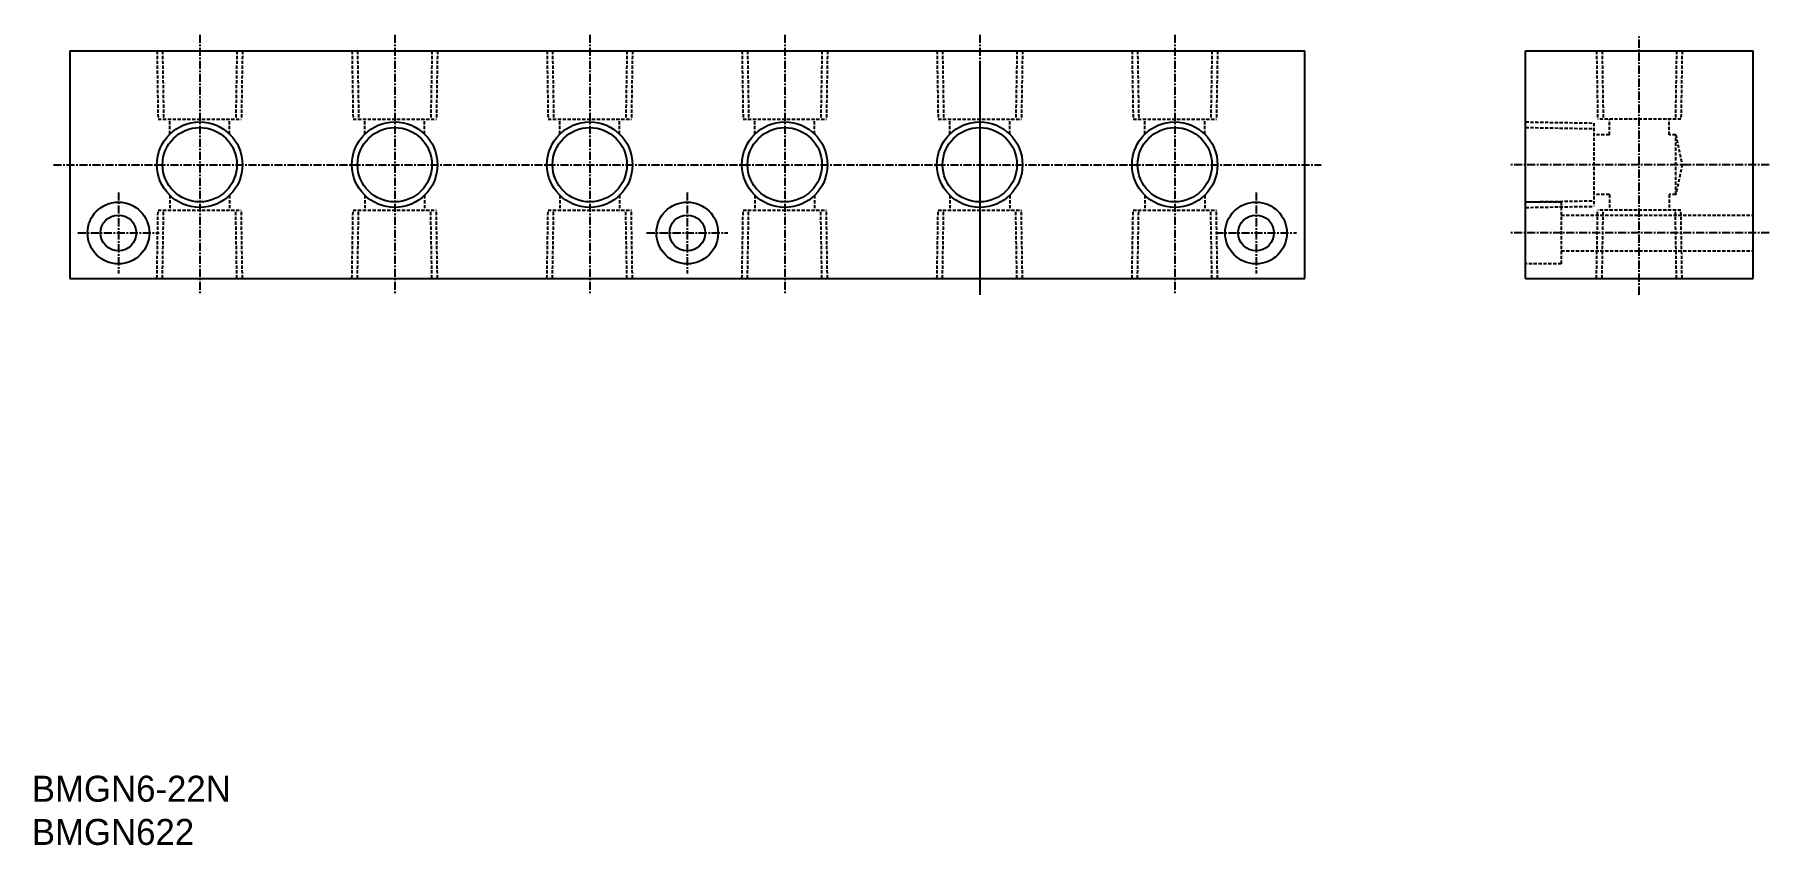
# Model space of a CAD drawing. Extents: x 3922 to 4188, y 12996 to 13121.
import ezdxf

# ---------------------------------------------------------------- set-up
doc = ezdxf.new("R2010")
doc.units = 0
doc.linetypes.add('CENTER', pattern=[2, 1.25, -0.25, 0.25, -0.25])
doc.linetypes.add('DASHED', pattern=[0.75, 0.5, -0.25])
doc.layers.get('0').update_dxf_attribs({"linetype": 'CONTINUOUS'})
doc.layers.add('CENTER', color=1, linetype='CENTER')

msp = doc.modelspace()

# ---------------------------------------------------------------- linework, layer by layer
at = {"color": 7, "linetype": 'CONTINUOUS'}
for p, q in [((3926.92, 13118.67), (4116.92, 13118.67)), ((3926.92, 13118.67), (3926.92, 13083.67)), ((4116.92, 13083.67), (4116.92, 13118.67)), ((4150.88, 13083.67), (4150.88, 13118.67)), ((4150.88, 13118.67), (4185.88, 13118.67)), ((4185.88, 13083.67), (4185.88, 13118.67)), ((3926.92, 13083.67), (4116.92, 13083.67)), ((4150.88, 13083.67), (4185.88, 13083.67))]:
    msp.add_line(p, q, dxfattribs=at)
at = {"color": 3, "linetype": 'DASHED'}
for p, q in [((3940.34, 13118.67), (3940.51, 13108.17)), ((3941.19, 13118.67), (3941.37, 13108.17)), ((3952.64, 13118.67), (3952.46, 13108.17)), ((3953.49, 13118.67), (3953.32, 13108.17)), ((3970.34, 13118.67), (3970.51, 13108.17)), ((3970.34, 13118.67), (3970.51, 13108.17)), ((3970.34, 13118.67), (3970.51, 13108.17)), ((3971.19, 13118.67), (3971.37, 13108.17)), ((3971.19, 13118.67), (3971.37, 13108.17)), ((3971.19, 13118.67), (3971.37, 13108.17)), ((3982.64, 13118.67), (3982.46, 13108.17)), ((3982.64, 13118.67), (3982.46, 13108.17)), ((3982.64, 13118.67), (3982.46, 13108.17)), ((3983.49, 13118.67), (3983.32, 13108.17)), ((3983.49, 13118.67), (3983.32, 13108.17)), ((3983.49, 13118.67), (3983.32, 13108.17)), ((4000.34, 13118.67), (4000.51, 13108.17)), ((4000.34, 13118.67), (4000.51, 13108.17)), ((4000.34, 13118.67), (4000.51, 13108.17)), ((4001.19, 13118.67), (4001.37, 13108.17)), ((4001.19, 13118.67), (4001.37, 13108.17)), ((4001.19, 13118.67), (4001.37, 13108.17)), ((4012.64, 13118.67), (4012.46, 13108.17)), ((4012.64, 13118.67), (4012.46, 13108.17)), ((4012.64, 13118.67), (4012.46, 13108.17)), ((4013.49, 13118.67), (4013.32, 13108.17)), ((4013.49, 13118.67), (4013.32, 13108.17)), ((4013.49, 13118.67), (4013.32, 13108.17)), ((4030.34, 13118.67), (4030.51, 13108.17)), ((4030.34, 13118.67), (4030.51, 13108.17)), ((4030.34, 13118.67), (4030.51, 13108.17)), ((4031.19, 13118.67), (4031.37, 13108.17)), ((4031.19, 13118.67), (4031.37, 13108.17)), ((4031.19, 13118.67), (4031.37, 13108.17)), ((4042.64, 13118.67), (4042.46, 13108.17)), ((4042.64, 13118.67), (4042.46, 13108.17)), ((4042.64, 13118.67), (4042.46, 13108.17)), ((4043.49, 13118.67), (4043.32, 13108.17)), ((4043.49, 13118.67), (4043.32, 13108.17)), ((4043.49, 13118.67), (4043.32, 13108.17)), ((4060.34, 13118.67), (4060.51, 13108.17)), ((4060.34, 13118.67), (4060.51, 13108.17)), ((4060.34, 13118.67), (4060.51, 13108.17)), ((4061.19, 13118.67), (4061.37, 13108.17)), ((4061.19, 13118.67), (4061.37, 13108.17)), ((4061.19, 13118.67), (4061.37, 13108.17)), ((4072.64, 13118.67), (4072.46, 13108.17)), ((4072.64, 13118.67), (4072.46, 13108.17)), ((4072.64, 13118.67), (4072.46, 13108.17)), ((4073.49, 13118.67), (4073.32, 13108.17)), ((4073.49, 13118.67), (4073.32, 13108.17)), ((4073.49, 13118.67), (4073.32, 13108.17)), ((4090.34, 13118.67), (4090.51, 13108.17)), ((4090.34, 13118.67), (4090.51, 13108.17)), ((4090.34, 13118.67), (4090.51, 13108.17)), ((4091.19, 13118.67), (4091.37, 13108.17)), ((4091.19, 13118.67), (4091.37, 13108.17)), ((4091.19, 13118.67), (4091.37, 13108.17)), ((4102.64, 13118.67), (4102.46, 13108.17)), ((4102.64, 13118.67), (4102.46, 13108.17)), ((4102.64, 13118.67), (4102.46, 13108.17)), ((4103.49, 13118.67), (4103.32, 13108.17)), ((4103.49, 13118.67), (4103.32, 13108.17)), ((4103.49, 13118.67), (4103.32, 13108.17)), ((4161.8, 13118.67), (4161.98, 13108.17)), ((4162.66, 13118.67), (4162.83, 13108.17)), ((4174.1, 13118.67), (4173.93, 13108.17)), ((4174.96, 13118.67), (4174.79, 13108.17)), ((3940.51, 13108.17), (3953.32, 13108.17)), ((3942.32, 13105.88), (3942.32, 13108.17)), ((3951.52, 13105.88), (3951.52, 13108.17)), ((3970.51, 13108.17), (3983.32, 13108.17)), ((3970.51, 13108.17), (3983.32, 13108.17)), ((3970.51, 13108.17), (3983.32, 13108.17)), ((3972.32, 13105.88), (3972.32, 13108.17)), ((3972.32, 13105.88), (3972.32, 13108.17)), ((3972.32, 13105.88), (3972.32, 13108.17)), ((3981.52, 13105.88), (3981.52, 13108.17)), ((3981.52, 13105.88), (3981.52, 13108.17)), ((3981.52, 13105.88), (3981.52, 13108.17)), ((4000.51, 13108.17), (4013.32, 13108.17)), ((4000.51, 13108.17), (4013.32, 13108.17)), ((4000.51, 13108.17), (4013.32, 13108.17)), ((4002.32, 13105.88), (4002.32, 13108.17)), ((4002.32, 13105.88), (4002.32, 13108.17)), ((4002.32, 13105.88), (4002.32, 13108.17)), ((4011.52, 13105.88), (4011.52, 13108.17)), ((4011.52, 13105.88), (4011.52, 13108.17)), ((4011.52, 13105.88), (4011.52, 13108.17)), ((4030.51, 13108.17), (4043.32, 13108.17)), ((4030.51, 13108.17), (4043.32, 13108.17)), ((4030.51, 13108.17), (4043.32, 13108.17)), ((4032.32, 13105.88), (4032.32, 13108.17)), ((4032.32, 13105.88), (4032.32, 13108.17)), ((4032.32, 13105.88), (4032.32, 13108.17)), ((4041.52, 13105.88), (4041.52, 13108.17)), ((4041.52, 13105.88), (4041.52, 13108.17)), ((4041.52, 13105.88), (4041.52, 13108.17)), ((4060.51, 13108.17), (4073.32, 13108.17)), ((4060.51, 13108.17), (4073.32, 13108.17)), ((4060.51, 13108.17), (4073.32, 13108.17)), ((4062.32, 13105.88), (4062.32, 13108.17)), ((4062.32, 13105.88), (4062.32, 13108.17)), ((4062.32, 13105.88), (4062.32, 13108.17)), ((4071.52, 13105.88), (4071.52, 13108.17)), ((4071.52, 13105.88), (4071.52, 13108.17)), ((4071.52, 13105.88), (4071.52, 13108.17)), ((4090.51, 13108.17), (4103.32, 13108.17)), ((4090.51, 13108.17), (4103.32, 13108.17)), ((4090.51, 13108.17), (4103.32, 13108.17)), ((4092.32, 13105.88), (4092.32, 13108.17)), ((4092.32, 13105.88), (4092.32, 13108.17)), ((4092.32, 13105.88), (4092.32, 13108.17)), ((4101.52, 13105.88), (4101.52, 13108.17)), ((4101.52, 13105.88), (4101.52, 13108.17)), ((4101.52, 13105.88), (4101.52, 13108.17)), ((4150.88, 13107.75), (4161.38, 13107.58)), ((4174.79, 13108.17), (4161.98, 13108.17)), ((4163.78, 13105.77), (4163.78, 13108.17)), ((4172.98, 13105.77), (4172.98, 13108.17)), ((4150.88, 13106.9), (4161.38, 13106.72)), ((4161.38, 13107.58), (4161.38, 13094.77)), ((4163.78, 13105.77), (4161.38, 13105.77)), ((4173.98, 13105.77), (4172.98, 13105.77)), ((4173.98, 13096.57), (4173.98, 13105.77)), ((4173.98, 13105.77), (4174.98, 13101.17)), ((4174.98, 13101.17), (4173.98, 13096.57)), ((3942.32, 13096.47), (3942.32, 13094.17)), ((3951.52, 13096.47), (3951.52, 13094.17)), ((3972.32, 13096.47), (3972.32, 13094.17)), ((3972.32, 13096.47), (3972.32, 13094.17)), ((3972.32, 13096.47), (3972.32, 13094.17)), ((3981.52, 13096.47), (3981.52, 13094.17)), ((3981.52, 13096.47), (3981.52, 13094.17)), ((3981.52, 13096.47), (3981.52, 13094.17)), ((4002.32, 13096.47), (4002.32, 13094.17)), ((4002.32, 13096.47), (4002.32, 13094.17)), ((4002.32, 13096.47), (4002.32, 13094.17)), ((4011.52, 13096.47), (4011.52, 13094.17)), ((4011.52, 13096.47), (4011.52, 13094.17)), ((4011.52, 13096.47), (4011.52, 13094.17)), ((4032.32, 13096.47), (4032.32, 13094.17)), ((4032.32, 13096.47), (4032.32, 13094.17)), ((4032.32, 13096.47), (4032.32, 13094.17)), ((4041.52, 13096.47), (4041.52, 13094.17)), ((4041.52, 13096.47), (4041.52, 13094.17)), ((4041.52, 13096.47), (4041.52, 13094.17)), ((4062.32, 13096.47), (4062.32, 13094.17)), ((4062.32, 13096.47), (4062.32, 13094.17)), ((4062.32, 13096.47), (4062.32, 13094.17)), ((4071.52, 13096.47), (4071.52, 13094.17)), ((4071.52, 13096.47), (4071.52, 13094.17)), ((4071.52, 13096.47), (4071.52, 13094.17)), ((4092.32, 13096.47), (4092.32, 13094.17)), ((4092.32, 13096.47), (4092.32, 13094.17)), ((4092.32, 13096.47), (4092.32, 13094.17)), ((4101.52, 13096.47), (4101.52, 13094.17)), ((4101.52, 13096.47), (4101.52, 13094.17)), ((4101.52, 13096.47), (4101.52, 13094.17)), ((4150.88, 13095.45), (4161.38, 13095.62)), ((4156.38, 13095.42), (4150.88, 13095.42)), ((4150.88, 13094.6), (4161.38, 13094.77)), ((4156.38, 13095.42), (4156.38, 13085.92)), ((4163.78, 13096.57), (4161.38, 13096.57)), ((4163.78, 13096.57), (4163.78, 13094.17)), ((4173.98, 13096.57), (4172.98, 13096.57)), ((4172.98, 13096.57), (4172.98, 13094.17)), ((3940.34, 13083.67), (3940.51, 13094.17)), ((3940.51, 13094.17), (3953.32, 13094.17)), ((3941.19, 13083.67), (3941.37, 13094.17)), ((3952.64, 13083.67), (3952.46, 13094.17)), ((3953.49, 13083.67), (3953.32, 13094.17)), ((3970.34, 13083.67), (3970.51, 13094.17)), ((3970.34, 13083.67), (3970.51, 13094.17)), ((3970.34, 13083.67), (3970.51, 13094.17)), ((3970.51, 13094.17), (3983.32, 13094.17)), ((3970.51, 13094.17), (3983.32, 13094.17)), ((3970.51, 13094.17), (3983.32, 13094.17)), ((3971.19, 13083.67), (3971.37, 13094.17)), ((3971.19, 13083.67), (3971.37, 13094.17)), ((3971.19, 13083.67), (3971.37, 13094.17)), ((3982.64, 13083.67), (3982.46, 13094.17)), ((3982.64, 13083.67), (3982.46, 13094.17)), ((3982.64, 13083.67), (3982.46, 13094.17)), ((3983.49, 13083.67), (3983.32, 13094.17)), ((3983.49, 13083.67), (3983.32, 13094.17)), ((3983.49, 13083.67), (3983.32, 13094.17)), ((4000.34, 13083.67), (4000.51, 13094.17)), ((4000.34, 13083.67), (4000.51, 13094.17)), ((4000.34, 13083.67), (4000.51, 13094.17)), ((4000.51, 13094.17), (4013.32, 13094.17)), ((4000.51, 13094.17), (4013.32, 13094.17)), ((4000.51, 13094.17), (4013.32, 13094.17)), ((4001.19, 13083.67), (4001.37, 13094.17)), ((4001.19, 13083.67), (4001.37, 13094.17)), ((4001.19, 13083.67), (4001.37, 13094.17)), ((4012.64, 13083.67), (4012.46, 13094.17)), ((4012.64, 13083.67), (4012.46, 13094.17)), ((4012.64, 13083.67), (4012.46, 13094.17)), ((4013.49, 13083.67), (4013.32, 13094.17)), ((4013.49, 13083.67), (4013.32, 13094.17)), ((4013.49, 13083.67), (4013.32, 13094.17)), ((4030.34, 13083.67), (4030.51, 13094.17)), ((4030.34, 13083.67), (4030.51, 13094.17)), ((4030.34, 13083.67), (4030.51, 13094.17)), ((4030.51, 13094.17), (4043.32, 13094.17)), ((4030.51, 13094.17), (4043.32, 13094.17)), ((4030.51, 13094.17), (4043.32, 13094.17)), ((4031.19, 13083.67), (4031.37, 13094.17)), ((4031.19, 13083.67), (4031.37, 13094.17)), ((4031.19, 13083.67), (4031.37, 13094.17)), ((4042.64, 13083.67), (4042.46, 13094.17)), ((4042.64, 13083.67), (4042.46, 13094.17)), ((4042.64, 13083.67), (4042.46, 13094.17)), ((4043.49, 13083.67), (4043.32, 13094.17)), ((4043.49, 13083.67), (4043.32, 13094.17)), ((4043.49, 13083.67), (4043.32, 13094.17)), ((4060.34, 13083.67), (4060.51, 13094.17)), ((4060.34, 13083.67), (4060.51, 13094.17)), ((4060.34, 13083.67), (4060.51, 13094.17)), ((4060.51, 13094.17), (4073.32, 13094.17)), ((4060.51, 13094.17), (4073.32, 13094.17)), ((4060.51, 13094.17), (4073.32, 13094.17)), ((4061.19, 13083.67), (4061.37, 13094.17)), ((4061.19, 13083.67), (4061.37, 13094.17)), ((4061.19, 13083.67), (4061.37, 13094.17)), ((4072.64, 13083.67), (4072.46, 13094.17)), ((4072.64, 13083.67), (4072.46, 13094.17)), ((4072.64, 13083.67), (4072.46, 13094.17)), ((4073.49, 13083.67), (4073.32, 13094.17)), ((4073.49, 13083.67), (4073.32, 13094.17)), ((4073.49, 13083.67), (4073.32, 13094.17)), ((4090.34, 13083.67), (4090.51, 13094.17)), ((4090.34, 13083.67), (4090.51, 13094.17)), ((4090.34, 13083.67), (4090.51, 13094.17)), ((4090.51, 13094.17), (4103.32, 13094.17)), ((4090.51, 13094.17), (4103.32, 13094.17)), ((4090.51, 13094.17), (4103.32, 13094.17)), ((4091.19, 13083.67), (4091.37, 13094.17)), ((4091.19, 13083.67), (4091.37, 13094.17)), ((4091.19, 13083.67), (4091.37, 13094.17)), ((4102.64, 13083.67), (4102.46, 13094.17)), ((4102.64, 13083.67), (4102.46, 13094.17)), ((4102.64, 13083.67), (4102.46, 13094.17)), ((4103.49, 13083.67), (4103.32, 13094.17)), ((4103.49, 13083.67), (4103.32, 13094.17)), ((4103.49, 13083.67), (4103.32, 13094.17)), ((4156.38, 13093.42), (4185.88, 13093.42)), ((4161.8, 13083.67), (4161.98, 13094.17)), ((4174.79, 13094.17), (4161.98, 13094.17)), ((4162.66, 13083.67), (4162.83, 13094.17)), ((4174.1, 13083.67), (4173.93, 13094.17)), ((4174.96, 13083.67), (4174.79, 13094.17)), ((4156.38, 13087.92), (4185.88, 13087.92)), ((4156.38, 13085.92), (4150.88, 13085.92))]:
    msp.add_line(p, q, dxfattribs=at)
at = {"color": 7, "linetype": 'CONTINUOUS'}
for centre, radius in [((3946.92, 13101.17), 6.58), ((3976.92, 13101.17), 6.58), ((4006.92, 13101.17), 6.58), ((4036.92, 13101.17), 6.58), ((4066.92, 13101.17), 6.58), ((4096.92, 13101.17), 6.58), ((3934.42, 13090.67), 4.75), ((4021.92, 13090.67), 4.75), ((4109.42, 13090.67), 4.75), ((3934.42, 13090.67), 2.75), ((4021.92, 13090.67), 2.75), ((4109.42, 13090.67), 2.75)]:
    msp.add_circle(centre, radius, dxfattribs=at)
at = {"color": 3, "linetype": 'CONTINUOUS'}
for centre in [(3946.92, 13101.17), (3976.92, 13101.17), (4006.92, 13101.17), (4036.92, 13101.17), (4066.92, 13101.17), (4096.92, 13101.17)]:
    msp.add_circle(centre, 5.72, dxfattribs=at)
at = {"layer": 'CENTER', "color": 1, "linetype": 'CENTER'}
for p, q in [((3946.92, 13121.17), (3946.92, 13081.17)), ((3976.92, 13121.17), (3976.92, 13081.17)), ((3976.92, 13121.17), (3976.92, 13081.17)), ((3976.92, 13121.17), (3976.92, 13081.17)), ((4006.92, 13121.17), (4006.92, 13081.17)), ((4006.92, 13121.17), (4006.92, 13081.17)), ((4006.92, 13121.17), (4006.92, 13081.17)), ((4036.92, 13121.17), (4036.92, 13081.17)), ((4036.92, 13121.17), (4036.92, 13081.17)), ((4036.92, 13121.17), (4036.92, 13081.17)), ((4066.92, 13121.17), (4066.92, 13081.17)), ((4096.92, 13121.17), (4096.92, 13081.17)), ((4168.38, 13081.17), (4168.38, 13121.17)), ((4066.92, 13116.17), (4066.92, 13081.17)), ((4066.92, 13116.17), (4066.92, 13081.17)), ((3924.42, 13101.17), (4119.42, 13101.17)), ((4188.38, 13101.17), (4148.38, 13101.17)), ((3934.42, 13096.92), (3934.42, 13084.42)), ((4021.92, 13096.92), (4021.92, 13084.42)), ((4109.42, 13096.92), (4109.42, 13084.42)), ((3928.17, 13090.67), (3940.67, 13090.67)), ((4015.67, 13090.67), (4028.17, 13090.67)), ((4103.17, 13090.67), (4115.67, 13090.67)), ((4188.38, 13090.67), (4148.38, 13090.67))]:
    msp.add_line(p, q, dxfattribs=at)

# ---------------------------------------------------------------- texts
at = {"color": 7, "linetype": 'CONTINUOUS'}
for s, p in [('BMGN6-22N', (3921.09, 13003.17)), ('BMGN622', (3921.09, 12996.52))]:
    msp.add_text(s, height=4, dxfattribs=at).set_placement(p)

doc.saveas('drawing.dxf')
